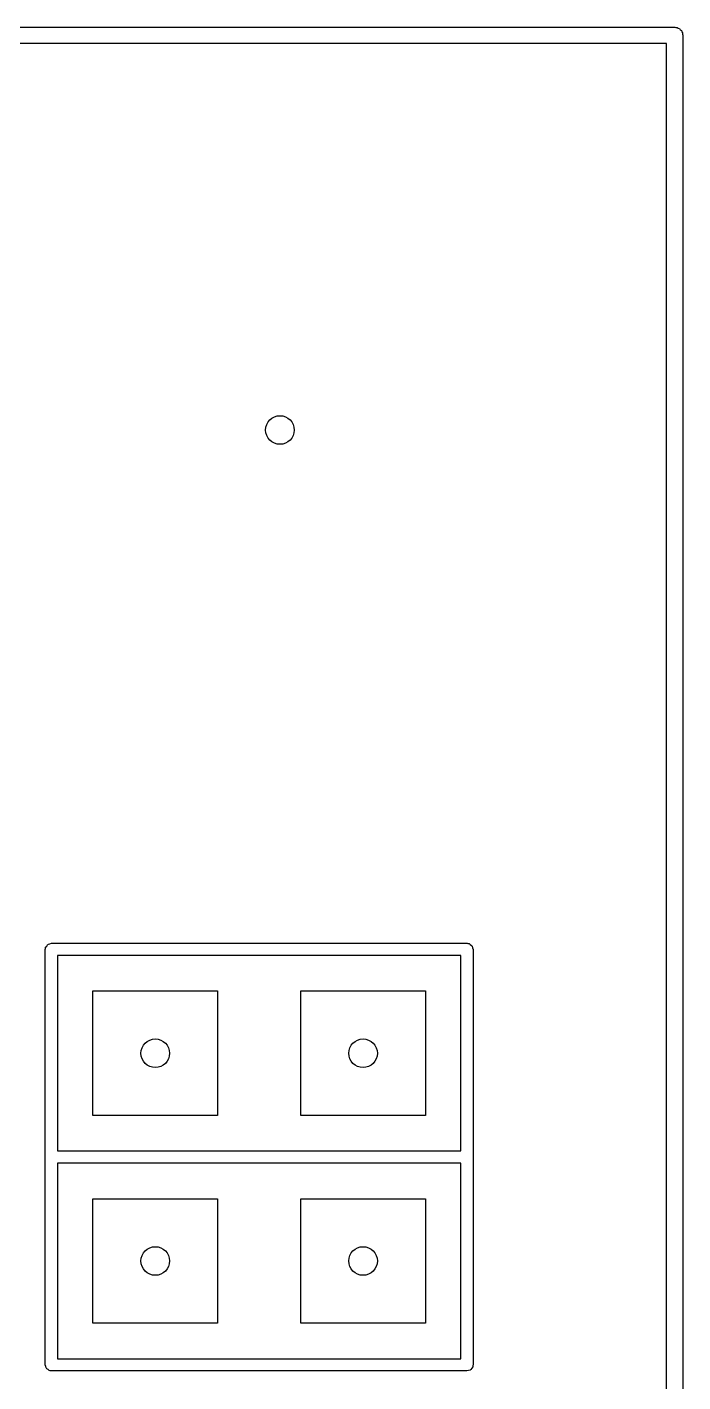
# Model space of a CAD drawing. Extents: x 0.01 to 1.59, y 0.01 to 1.19.
# Drawn here: x 1.278 to 1.594, y 0.542 to 1.194 of the extents above; entities that cross this region are included whole.
import ezdxf

# ---------------------------------------------------------------- set-up
doc = ezdxf.new("R2010")
doc.units = 0
doc.header["$MEASUREMENT"] = 0
doc.layers.add('BLACK', color=7, linetype='CONTINUOUS')

msp = doc.modelspace()

# ---------------------------------------------------------------- linework, layer by layer
at = {"layer": 'BLACK', "linetype": 'CONTINUOUS'}
for p, q in [((0.01, 1.19394), (1.59, 1.19394)), ((1.59, 1.19394), (1.59059, 1.19374)), ((1.59059, 1.19374), (1.59122, 1.19374)), ((1.59122, 1.19374), (1.59172, 1.19338)), ((1.59172, 1.19338), (1.59231, 1.19319)), ((1.59231, 1.19319), (1.59268, 1.19268)), ((1.59268, 1.19268), (1.59319, 1.19231)), ((1.59319, 1.19231), (1.59338, 1.19172)), ((1.59338, 1.19172), (1.59374, 1.19122)), ((1.59374, 1.19122), (1.59374, 1.19059)), ((1.59374, 1.19059), (1.59394, 1.19)), ((1.59394, 1.19), (1.59394, 0.01)), ((1.58606, 1.18606), (0.01394, 1.18606)), ((1.58606, 0.01394), (1.58606, 1.18606)), ((1.28705, 0.75), (1.28711, 0.75038)), ((1.28705, 0.65), (1.28705, 0.75)), ((1.28709, 0.75051), (1.28716, 0.75063)), ((1.28711, 0.75038), (1.28709, 0.75051)), ((1.28716, 0.75063), (1.28723, 0.75101)), ((1.28723, 0.75101), (1.28772, 0.7516)), ((1.28772, 0.7516), (1.2881, 0.75226)), ((1.2881, 0.75226), (1.28835, 0.75235)), ((1.28835, 0.75235), (1.28852, 0.75256)), ((1.28852, 0.75256), (1.28928, 0.75269)), ((1.28928, 0.75269), (1.29, 0.75295)), ((1.29, 0.75295), (1.49, 0.75295)), ((1.49, 0.75295), (1.49038, 0.75289)), ((1.49038, 0.75289), (1.49051, 0.75291)), ((1.49051, 0.75291), (1.49063, 0.75284)), ((1.49063, 0.75284), (1.49101, 0.75277)), ((1.49101, 0.75277), (1.4916, 0.75228)), ((1.4916, 0.75228), (1.49226, 0.7519)), ((1.49226, 0.7519), (1.49235, 0.75165)), ((1.49235, 0.75165), (1.49256, 0.75148)), ((1.49256, 0.75148), (1.49269, 0.75072)), ((1.49269, 0.75072), (1.49295, 0.75)), ((1.49295, 0.75), (1.49295, 0.65)), ((1.29295, 0.74705), (1.29295, 0.65295)), ((1.48705, 0.74705), (1.29295, 0.74705)), ((1.48705, 0.65295), (1.48705, 0.74705)), ((1.31, 0.67), (1.31, 0.73)), ((1.31, 0.73), (1.37, 0.73)), ((1.37, 0.73), (1.37, 0.67)), ((1.41, 0.67), (1.41, 0.73)), ((1.41, 0.73), (1.47, 0.73)), ((1.47, 0.73), (1.47, 0.67)), ((1.37, 0.67), (1.31, 0.67)), ((1.47, 0.67), (1.41, 0.67)), ((1.29295, 0.65295), (1.48705, 0.65295)), ((1.28705, 0.55), (1.28705, 0.65)), ((1.28705, 0.65), (1.28705, 0.65)), ((1.29295, 0.64705), (1.29295, 0.55295)), ((1.48705, 0.64705), (1.29295, 0.64705)), ((1.48705, 0.55295), (1.48705, 0.64705)), ((1.49295, 0.65), (1.49295, 0.65)), ((1.49295, 0.65), (1.49295, 0.55)), ((1.31, 0.57), (1.31, 0.63)), ((1.31, 0.63), (1.37, 0.63)), ((1.37, 0.63), (1.37, 0.57)), ((1.41, 0.57), (1.41, 0.63)), ((1.41, 0.63), (1.47, 0.63)), ((1.47, 0.63), (1.47, 0.57)), ((1.37, 0.57), (1.31, 0.57)), ((1.47, 0.57), (1.41, 0.57)), ((1.28731, 0.54928), (1.28705, 0.55)), ((1.28744, 0.54852), (1.28731, 0.54928)), ((1.28765, 0.54835), (1.28744, 0.54852)), ((1.28774, 0.5481), (1.28765, 0.54835)), ((1.2884, 0.54772), (1.28774, 0.5481)), ((1.29295, 0.55295), (1.48705, 0.55295)), ((1.49228, 0.5484), (1.4919, 0.54774)), ((1.49277, 0.54899), (1.49228, 0.5484)), ((1.49284, 0.54937), (1.49277, 0.54899)), ((1.49291, 0.54949), (1.49284, 0.54937)), ((1.49295, 0.55), (1.49289, 0.54962)), ((1.49289, 0.54962), (1.49291, 0.54949)), ((1.28899, 0.54722), (1.2884, 0.54772)), ((1.28937, 0.54716), (1.28899, 0.54722)), ((1.28949, 0.54709), (1.28937, 0.54716)), ((1.28962, 0.54712), (1.28949, 0.54709)), ((1.29, 0.54705), (1.28962, 0.54712)), ((1.49, 0.54705), (1.29, 0.54705)), ((1.49072, 0.54731), (1.49, 0.54705)), ((1.49148, 0.54744), (1.49072, 0.54731)), ((1.49165, 0.54765), (1.49148, 0.54744)), ((1.4919, 0.54774), (1.49165, 0.54765))]:
    msp.add_line(p, q, dxfattribs=at)
at = {"layer": 'BLACK'}
for centre in [(1.4, 1), (1.34, 0.7), (1.44, 0.7), (1.34, 0.6), (1.44, 0.6)]:
    msp.add_circle(centre, 0.00689, dxfattribs=at)

doc.saveas('drawing.dxf')
